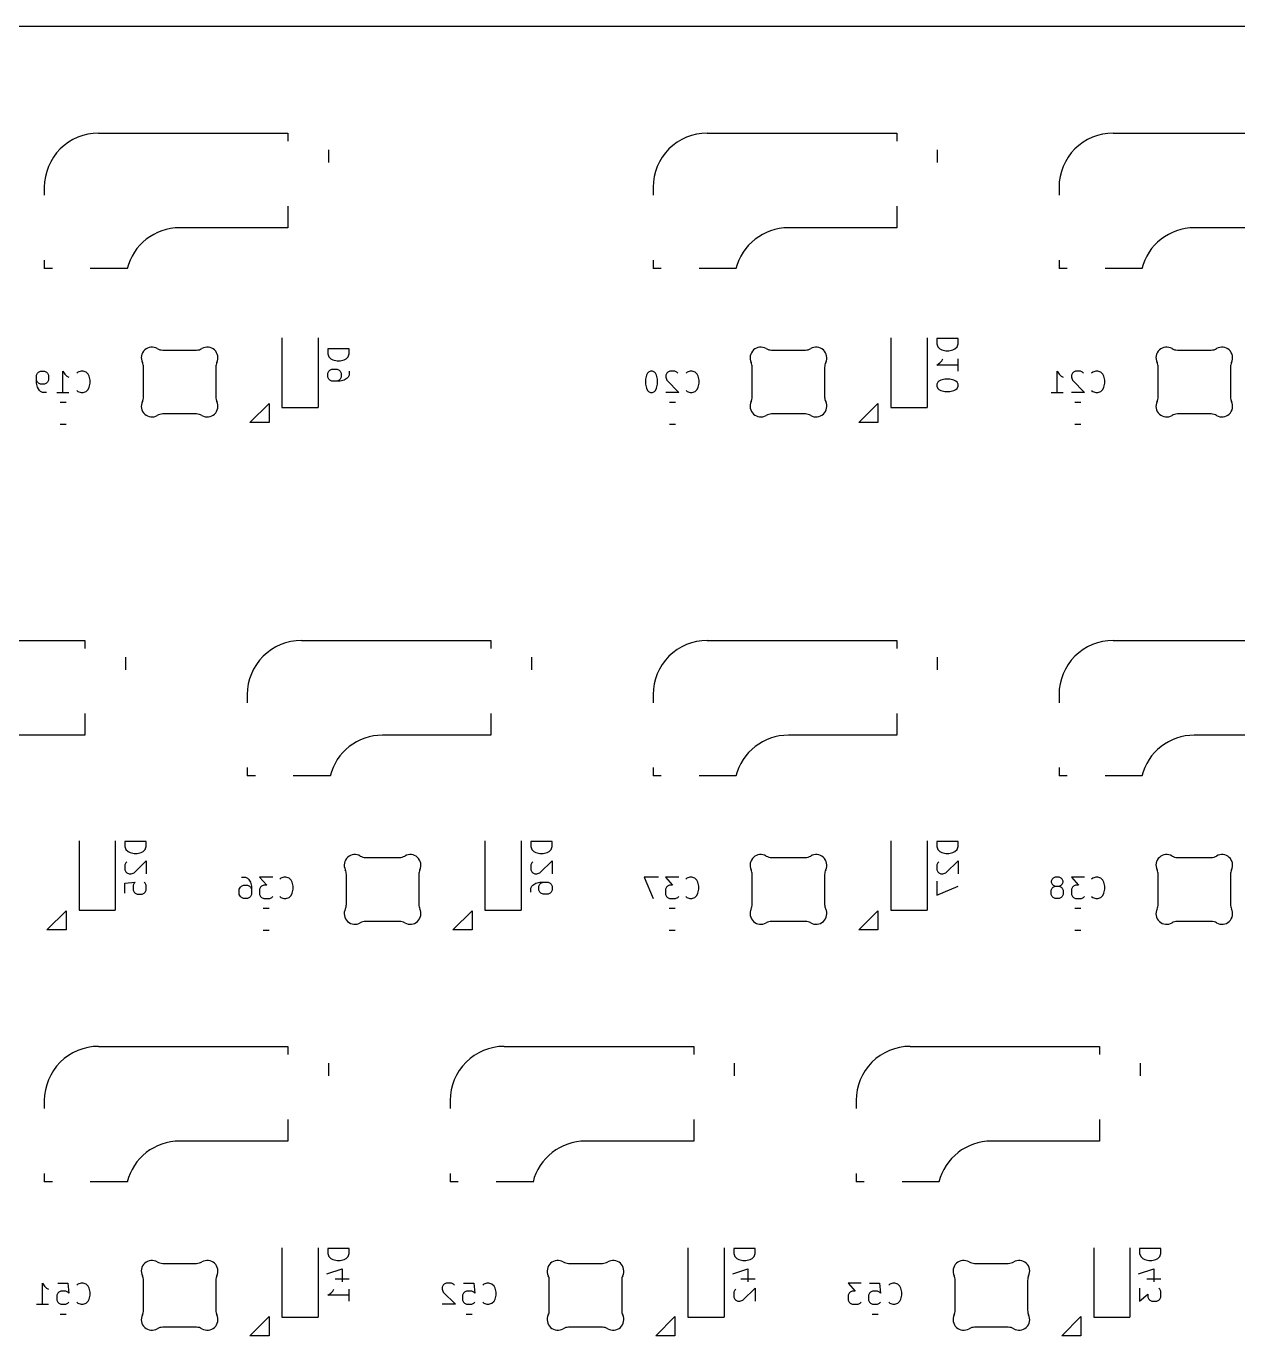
# Model space of a CAD drawing. Extents: x 28 to 361, y 5 to 129.
# Drawn here: x 213.4 to 270.3, y 67.9 to 129.4 of the extents above; entities that cross this region are included whole.
import ezdxf

# ---------------------------------------------------------------- set-up
doc = ezdxf.new("R2010")
doc.units = 0
doc.layers.get('0').update_dxf_attribs({"linetype": 'CONTINUOUS'})

msp = doc.modelspace()

# ---------------------------------------------------------------- linework, layer by layer
at = {"color": 7}
for points in [[(155.3166, 129.3586), (361.1821, 129.3571)], [(216.7846, 124.3421), (225.6746, 124.3421)], [(225.6746, 124.3421), (225.6746, 123.9611)], [(245.3596, 124.3421), (254.2496, 124.3421)], [(254.2496, 124.3421), (254.2496, 123.9611)], [(264.4096, 124.3421), (273.2996, 124.3421)], [(227.5946, 122.9571), (227.5946, 123.5571)], [(256.1696, 122.9571), (256.1696, 123.5571)], [(214.2446, 121.8021), (214.2446, 121.4211)], [(242.8196, 121.8021), (242.8196, 121.4211)], [(261.8696, 121.8021), (261.8696, 121.4211)], [(225.6746, 120.9131), (225.6746, 119.8971), (220.5946, 119.8971)], [(254.2496, 120.9131), (254.2496, 119.8971), (249.1696, 119.8971)], [(273.2996, 120.9131), (273.2996, 119.8971), (268.2196, 119.8971)], [(214.2446, 118.3731), (214.2446, 117.9921)], [(242.8196, 118.3731), (242.8196, 117.9921)], [(261.8696, 118.3731), (261.8696, 117.9921)], [(214.6256, 117.9921), (214.2446, 117.9921)], [(218.1304, 117.9921), (216.4036, 117.9921)], [(243.2006, 117.9921), (242.8196, 117.9921)], [(246.7054, 117.9921), (244.9786, 117.9921)], [(262.2506, 117.9921), (261.8696, 117.9921)], [(265.7554, 117.9921), (264.0286, 117.9921)], [(225.3991, 114.7306), (225.3991, 111.4706), (227.0991, 111.4706)], [(227.0991, 114.7306), (227.0991, 111.4706)], [(253.9741, 114.7306), (253.9741, 111.4706), (255.6741, 111.4706)], [(255.6741, 114.7306), (255.6741, 111.4706)], [(219.8001, 114.1581), (221.389, 114.1581)], [(248.3751, 114.1581), (249.964, 114.1581)], [(257.1289, 113.4568), (256.1289, 113.4568), (256.2717, 113.552), (256.367, 113.6473), (256.4146, 113.7425)], [(257.1289, 113.1711), (257.1289, 113.7425)], [(267.4251, 114.1581), (269.014, 114.1581)], [(214.3479, 112.1728), (214.1574, 112.1728), (214.0621, 112.2204), (214.0145, 112.268), (213.9193, 112.4109), (213.8717, 112.6014), (213.8717, 112.9823), (213.9193, 113.0775), (213.9669, 113.1252), (214.0621, 113.1728), (214.2526, 113.1728), (214.3479, 113.1252), (214.3955, 113.0775), (214.4431, 112.9823), (214.4431, 112.7442), (214.3955, 112.649), (214.3479, 112.6014), (214.2526, 112.5537), (214.0621, 112.5537), (213.9669, 112.6014), (213.9193, 112.649), (213.8717, 112.7442)], [(215.1098, 112.1728), (215.1098, 113.1728), (215.205, 113.0299), (215.3002, 112.9347), (215.3955, 112.8871)], [(215.7764, 112.268), (215.824, 112.2204), (215.9669, 112.1728), (216.0621, 112.1728), (216.205, 112.2204), (216.3002, 112.3156), (216.3479, 112.4109), (216.3955, 112.6014), (216.3955, 112.7442), (216.3479, 112.9347), (216.3002, 113.0299), (216.205, 113.1252), (216.0621, 113.1728), (215.9669, 113.1728), (215.824, 113.1252), (215.7764, 113.0775)], [(218.8946, 111.9553), (218.8946, 113.3609)], [(222.2946, 113.3609), (222.2946, 111.9553)], [(228.5539, 113.1711), (228.5539, 112.9806), (228.5063, 112.8854), (228.4586, 112.8377), (228.3158, 112.7425), (228.1253, 112.6949), (227.7444, 112.6949), (227.6491, 112.7425), (227.6015, 112.7901), (227.5539, 112.8854), (227.5539, 113.0758), (227.6015, 113.1711), (227.6491, 113.2187), (227.7444, 113.2663), (227.9825, 113.2663), (228.0777, 113.2187), (228.1253, 113.1711), (228.1729, 113.0758), (228.1729, 112.8854), (228.1253, 112.7901), (228.0777, 112.7425), (227.9825, 112.6949)], [(243.9835, 113.0775), (243.9359, 113.1252), (243.8406, 113.1728), (243.6025, 113.1728), (243.5073, 113.1252), (243.4597, 113.0775), (243.412, 112.9823), (243.412, 112.8871), (243.4597, 112.7442), (244.0311, 112.1728), (243.412, 112.1728)], [(244.3644, 112.268), (244.412, 112.2204), (244.5549, 112.1728), (244.6501, 112.1728), (244.793, 112.2204), (244.8882, 112.3156), (244.9359, 112.4109), (244.9835, 112.6014), (244.9835, 112.7442), (244.9359, 112.9347), (244.8882, 113.0299), (244.793, 113.1252), (244.6501, 113.1728), (244.5549, 113.1728), (244.412, 113.1252), (244.3644, 113.0775)], [(247.4696, 111.9553), (247.4696, 113.3609)], [(250.8696, 113.3609), (250.8696, 111.9553)], [(261.7824, 112.1728), (261.7824, 113.1728), (261.8776, 113.0299), (261.9729, 112.9347), (262.0681, 112.8871)], [(263.0205, 113.0775), (262.9729, 113.1252), (262.8776, 113.1728), (262.6395, 113.1728), (262.5443, 113.1252), (262.4967, 113.0775), (262.449, 112.9823), (262.449, 112.8871), (262.4967, 112.7442), (263.0681, 112.1728), (262.449, 112.1728)], [(263.4014, 112.268), (263.449, 112.2204), (263.5919, 112.1728), (263.6871, 112.1728), (263.83, 112.2204), (263.9252, 112.3156), (263.9729, 112.4109), (264.0205, 112.6014), (264.0205, 112.7442), (263.9729, 112.9347), (263.9252, 113.0299), (263.83, 113.1252), (263.6871, 113.1728), (263.5919, 113.1728), (263.449, 113.1252), (263.4014, 113.0775)], [(266.5196, 111.9553), (266.5196, 113.3609)], [(269.9196, 113.3609), (269.9196, 111.9553)], [(214.824, 112.1728), (215.3955, 112.1728)], [(261.4967, 112.1728), (262.0681, 112.1728)], [(214.993, 111.7076), (215.2741, 111.7076)], [(243.581, 111.7076), (243.8621, 111.7076)], [(262.618, 111.7076), (262.8991, 111.7076)], [(214.993, 110.6876), (215.2741, 110.6876)], [(221.389, 111.1581), (219.8001, 111.1581)], [(243.581, 110.6876), (243.8621, 110.6876)], [(249.964, 111.1581), (248.3751, 111.1581)], [(262.618, 110.6876), (262.8991, 110.6876)], [(269.014, 111.1581), (267.4251, 111.1581)], [(207.2596, 100.5296), (216.1496, 100.5296)], [(216.1496, 100.5296), (216.1496, 100.1486)], [(226.3096, 100.5296), (235.1996, 100.5296)], [(235.1996, 100.5296), (235.1996, 100.1486)], [(245.3596, 100.5296), (254.2496, 100.5296)], [(254.2496, 100.5296), (254.2496, 100.1486)], [(264.4096, 100.5296), (273.2996, 100.5296)], [(218.0696, 99.1446), (218.0696, 99.7446)], [(237.1196, 99.1446), (237.1196, 99.7446)], [(256.1696, 99.1446), (256.1696, 99.7446)], [(223.7696, 97.9896), (223.7696, 97.6086)], [(242.8196, 97.9896), (242.8196, 97.6086)], [(261.8696, 97.9896), (261.8696, 97.6086)], [(216.1496, 97.1006), (216.1496, 96.0846), (211.0696, 96.0846)], [(235.1996, 97.1006), (235.1996, 96.0846), (230.1196, 96.0846)], [(254.2496, 97.1006), (254.2496, 96.0846), (249.1696, 96.0846)], [(273.2996, 97.1006), (273.2996, 96.0846), (268.2196, 96.0846)], [(223.7696, 94.5606), (223.7696, 94.1796)], [(224.1506, 94.1796), (223.7696, 94.1796)], [(227.6554, 94.1796), (225.9286, 94.1796)], [(242.8196, 94.5606), (242.8196, 94.1796)], [(243.2006, 94.1796), (242.8196, 94.1796)], [(246.7054, 94.1796), (244.9786, 94.1796)], [(261.8696, 94.5606), (261.8696, 94.1796)], [(262.2506, 94.1796), (261.8696, 94.1796)], [(265.7554, 94.1796), (264.0286, 94.1796)], [(215.8741, 91.1306), (215.8741, 87.8706), (217.5741, 87.8706)], [(217.5741, 91.1306), (217.5741, 87.8706)], [(234.9241, 91.1306), (234.9241, 87.8706), (236.6241, 87.8706)], [(236.6241, 91.1306), (236.6241, 87.8706)], [(253.9741, 91.1306), (253.9741, 87.8706), (255.6741, 87.8706)], [(255.6741, 91.1306), (255.6741, 87.8706)], [(218.1241, 90.1425), (218.0765, 90.0949), (218.0289, 89.9996), (218.0289, 89.7616), (218.0765, 89.6663), (218.1241, 89.6187), (218.2194, 89.5711), (218.3146, 89.5711), (218.4575, 89.6187), (219.0289, 90.1901), (219.0289, 89.5711)], [(229.3251, 90.3456), (230.914, 90.3456)], [(237.1741, 90.1425), (237.1265, 90.0949), (237.0789, 89.9996), (237.0789, 89.7616), (237.1265, 89.6663), (237.1741, 89.6187), (237.2694, 89.5711), (237.3646, 89.5711), (237.5075, 89.6187), (238.0789, 90.1901), (238.0789, 89.5711)], [(248.3751, 90.3456), (249.964, 90.3456)], [(256.2241, 90.1425), (256.1765, 90.0949), (256.1289, 89.9996), (256.1289, 89.7616), (256.1765, 89.6663), (256.2241, 89.6187), (256.3194, 89.5711), (256.4146, 89.5711), (256.5575, 89.6187), (257.1289, 90.1901), (257.1289, 89.5711)], [(267.4251, 90.3456), (269.014, 90.3456)], [(218.0289, 88.6663), (218.0289, 89.1425), (218.5051, 89.1901), (218.4575, 89.1425), (218.4098, 89.0473), (218.4098, 88.8092), (218.4575, 88.7139), (218.5051, 88.6663), (218.6003, 88.6187), (218.8384, 88.6187), (218.9336, 88.6663), (218.9813, 88.7139), (219.0289, 88.8092), (219.0289, 89.0473), (218.9813, 89.1425), (218.9336, 89.1901)], [(223.4919, 89.4238), (223.6824, 89.4238), (223.7776, 89.3762), (223.8252, 89.3285), (223.9205, 89.1857), (223.9681, 88.9952), (223.9681, 88.6143), (223.9205, 88.519), (223.8729, 88.4714), (223.7776, 88.4238), (223.5871, 88.4238), (223.4919, 88.4714), (223.4443, 88.519), (223.3967, 88.6143), (223.3967, 88.8524), (223.4443, 88.9476), (223.4919, 88.9952), (223.5871, 89.0428), (223.7776, 89.0428), (223.8729, 88.9952), (223.9205, 88.9476), (223.9681, 88.8524)], [(224.9681, 89.4238), (224.349, 89.4238), (224.6824, 89.0428), (224.5395, 89.0428), (224.4443, 88.9952), (224.3967, 88.9476), (224.349, 88.8524), (224.349, 88.6143), (224.3967, 88.519), (224.4443, 88.4714), (224.5395, 88.4238), (224.8252, 88.4238), (224.9205, 88.4714), (224.9681, 88.519)], [(225.3014, 88.519), (225.349, 88.4714), (225.4919, 88.4238), (225.5871, 88.4238), (225.73, 88.4714), (225.8252, 88.5666), (225.8729, 88.6619), (225.9205, 88.8524), (225.9205, 88.9952), (225.8729, 89.1857), (225.8252, 89.2809), (225.73, 89.3762), (225.5871, 89.4238), (225.4919, 89.4238), (225.349, 89.3762), (225.3014, 89.3285)], [(228.4196, 88.1428), (228.4196, 89.5484)], [(231.8196, 89.5484), (231.8196, 88.1428)], [(237.0789, 88.7139), (237.0789, 88.9044), (237.1265, 88.9996), (237.1741, 89.0473), (237.317, 89.1425), (237.5075, 89.1901), (237.8884, 89.1901), (237.9836, 89.1425), (238.0313, 89.0949), (238.0789, 88.9996), (238.0789, 88.8092), (238.0313, 88.7139), (237.9836, 88.6663), (237.8884, 88.6187), (237.6503, 88.6187), (237.5551, 88.6663), (237.5075, 88.7139), (237.4598, 88.8092), (237.4598, 88.9996), (237.5075, 89.0949), (237.5551, 89.1425), (237.6503, 89.1901)], [(243.0657, 89.4238), (242.399, 89.4238), (242.8276, 88.4238)], [(244.0181, 89.4238), (243.399, 89.4238), (243.7324, 89.0428), (243.5895, 89.0428), (243.4943, 88.9952), (243.4467, 88.9476), (243.399, 88.8524), (243.399, 88.6143), (243.4467, 88.519), (243.4943, 88.4714), (243.5895, 88.4238), (243.8752, 88.4238), (243.9705, 88.4714), (244.0181, 88.519)], [(244.3514, 88.519), (244.399, 88.4714), (244.5419, 88.4238), (244.6371, 88.4238), (244.78, 88.4714), (244.8752, 88.5666), (244.9229, 88.6619), (244.9705, 88.8524), (244.9705, 88.9952), (244.9229, 89.1857), (244.8752, 89.2809), (244.78, 89.3762), (244.6371, 89.4238), (244.5419, 89.4238), (244.399, 89.3762), (244.3514, 89.3285)], [(247.4696, 88.1428), (247.4696, 89.5484)], [(250.8696, 89.5484), (250.8696, 88.1428)], [(256.1289, 89.2377), (256.1289, 88.5711), (257.1289, 88.9996)], [(261.8776, 88.9952), (261.9729, 89.0428), (262.0205, 89.0904), (262.0681, 89.1857), (262.0681, 89.2333), (262.0205, 89.3285), (261.9729, 89.3762), (261.8776, 89.4238), (261.6871, 89.4238), (261.5919, 89.3762), (261.5443, 89.3285), (261.4967, 89.2333), (261.4967, 89.1857), (261.5443, 89.0904), (261.5919, 89.0428), (261.6871, 88.9952), (261.8776, 88.9952), (261.9729, 88.9476), (262.0205, 88.9), (262.0681, 88.8047), (262.0681, 88.6143), (262.0205, 88.519), (261.9729, 88.4714), (261.8776, 88.4238), (261.6871, 88.4238), (261.5919, 88.4714), (261.5443, 88.519), (261.4967, 88.6143), (261.4967, 88.8047), (261.5443, 88.9), (261.5919, 88.9476), (261.6871, 88.9952)], [(263.0681, 89.4238), (262.449, 89.4238), (262.7824, 89.0428), (262.6395, 89.0428), (262.5443, 88.9952), (262.4967, 88.9476), (262.449, 88.8524), (262.449, 88.6143), (262.4967, 88.519), (262.5443, 88.4714), (262.6395, 88.4238), (262.9252, 88.4238), (263.0205, 88.4714), (263.0681, 88.519)], [(263.4014, 88.519), (263.449, 88.4714), (263.5919, 88.4238), (263.6871, 88.4238), (263.83, 88.4714), (263.9252, 88.5666), (263.9729, 88.6619), (264.0205, 88.8524), (264.0205, 88.9952), (263.9729, 89.1857), (263.9252, 89.2809), (263.83, 89.3762), (263.6871, 89.4238), (263.5919, 89.4238), (263.449, 89.3762), (263.4014, 89.3285)], [(266.5196, 88.1428), (266.5196, 89.5484)], [(269.9196, 89.5484), (269.9196, 88.1428)], [(224.518, 87.9586), (224.7991, 87.9586)], [(243.568, 87.9586), (243.8491, 87.9586)], [(262.618, 87.9586), (262.8991, 87.9586)], [(230.914, 87.3456), (229.3251, 87.3456)], [(249.964, 87.3456), (248.3751, 87.3456)], [(269.014, 87.3456), (267.4251, 87.3456)], [(224.518, 86.9386), (224.7991, 86.9386)], [(243.568, 86.9386), (243.8491, 86.9386)], [(262.618, 86.9386), (262.8991, 86.9386)], [(216.7846, 81.4796), (225.6746, 81.4796)], [(225.6746, 81.4796), (225.6746, 81.0986)], [(235.8346, 81.4796), (244.7246, 81.4796)], [(244.7246, 81.4796), (244.7246, 81.0986)], [(254.8846, 81.4796), (263.7746, 81.4796)], [(263.7746, 81.4796), (263.7746, 81.0986)], [(227.5946, 80.0946), (227.5946, 80.6946)], [(246.6446, 80.0946), (246.6446, 80.6946)], [(265.6946, 80.0946), (265.6946, 80.6946)], [(214.2446, 78.9396), (214.2446, 78.5586)], [(233.2946, 78.9396), (233.2946, 78.5586)], [(252.3446, 78.9396), (252.3446, 78.5586)], [(225.6746, 78.0506), (225.6746, 77.0346), (220.5946, 77.0346)], [(244.7246, 78.0506), (244.7246, 77.0346), (239.6446, 77.0346)], [(263.7746, 78.0506), (263.7746, 77.0346), (258.6946, 77.0346)], [(214.2446, 75.5106), (214.2446, 75.1296)], [(214.6256, 75.1296), (214.2446, 75.1296)], [(218.1304, 75.1296), (216.4036, 75.1296)], [(233.2946, 75.5106), (233.2946, 75.1296)], [(233.6756, 75.1296), (233.2946, 75.1296)], [(237.1804, 75.1296), (235.4536, 75.1296)], [(252.3446, 75.5106), (252.3446, 75.1296)], [(252.7256, 75.1296), (252.3446, 75.1296)], [(256.2304, 75.1296), (254.5036, 75.1296)], [(225.3991, 72.0306), (225.3991, 68.7706), (227.0991, 68.7706)], [(227.0991, 72.0306), (227.0991, 68.7706)], [(244.4491, 72.0306), (244.4491, 68.7706), (246.1491, 68.7706)], [(246.1491, 72.0306), (246.1491, 68.7706)], [(263.4991, 72.0306), (263.4991, 68.7706), (265.1991, 68.7706)], [(265.1991, 72.0306), (265.1991, 68.7706)], [(219.8001, 71.2956), (221.389, 71.2956)], [(227.5063, 70.8044), (228.2206, 71.0425), (228.2206, 70.4235)], [(238.8501, 71.2956), (240.439, 71.2956)], [(246.5563, 70.8044), (247.2706, 71.0425), (247.2706, 70.4235)], [(257.9001, 71.2956), (259.489, 71.2956)], [(265.6063, 70.8044), (266.3206, 71.0425), (266.3206, 70.4235)], [(214.1574, 69.3738), (214.1574, 70.3738), (214.2526, 70.2309), (214.3479, 70.1357), (214.4431, 70.0881)], [(214.8717, 70.3738), (215.3479, 70.3738), (215.3955, 69.8976), (215.3479, 69.9452), (215.2526, 69.9928), (215.0145, 69.9928), (214.9193, 69.9452), (214.8717, 69.8976), (214.824, 69.8024), (214.824, 69.5643), (214.8717, 69.469), (214.9193, 69.4214), (215.0145, 69.3738), (215.2526, 69.3738), (215.3479, 69.4214), (215.3955, 69.469)], [(215.7764, 69.469), (215.824, 69.4214), (215.9669, 69.3738), (216.0621, 69.3738), (216.205, 69.4214), (216.3002, 69.5166), (216.3479, 69.6119), (216.3955, 69.8024), (216.3955, 69.9452), (216.3479, 70.1357), (216.3002, 70.2309), (216.205, 70.3262), (216.0621, 70.3738), (215.9669, 70.3738), (215.824, 70.3262), (215.7764, 70.2785)], [(218.8946, 69.0928), (218.8946, 70.4984)], [(222.2946, 70.4984), (222.2946, 69.0928)], [(228.5539, 69.8044), (227.5539, 69.8044), (227.6967, 69.8996), (227.792, 69.9949), (227.8396, 70.0901)], [(227.8872, 70.5663), (228.5539, 70.5663)], [(228.5539, 69.5187), (228.5539, 70.0901)], [(233.4931, 70.2785), (233.4455, 70.3262), (233.3502, 70.3738), (233.1121, 70.3738), (233.0169, 70.3262), (232.9693, 70.2785), (232.9217, 70.1833), (232.9217, 70.0881), (232.9693, 69.9452), (233.5407, 69.3738), (232.9217, 69.3738)], [(233.9217, 70.3738), (234.3979, 70.3738), (234.4455, 69.8976), (234.3979, 69.9452), (234.3026, 69.9928), (234.0645, 69.9928), (233.9693, 69.9452), (233.9217, 69.8976), (233.874, 69.8024), (233.874, 69.5643), (233.9217, 69.469), (233.9693, 69.4214), (234.0645, 69.3738), (234.3026, 69.3738), (234.3979, 69.4214), (234.4455, 69.469)], [(234.8264, 69.469), (234.874, 69.4214), (235.0169, 69.3738), (235.1121, 69.3738), (235.255, 69.4214), (235.3502, 69.5166), (235.3979, 69.6119), (235.4455, 69.8024), (235.4455, 69.9452), (235.3979, 70.1357), (235.3502, 70.2309), (235.255, 70.3262), (235.1121, 70.3738), (235.0169, 70.3738), (234.874, 70.3262), (234.8264, 70.2785)], [(237.9446, 69.0928), (237.9446, 70.4984)], [(241.3446, 70.4984), (241.3446, 69.0928)], [(246.6991, 70.0901), (246.6515, 70.0425), (246.6039, 69.9473), (246.6039, 69.7092), (246.6515, 69.6139), (246.6991, 69.5663), (246.7944, 69.5187), (246.8896, 69.5187), (247.0325, 69.5663), (247.6039, 70.1377), (247.6039, 69.5187)], [(246.9372, 70.5663), (247.6039, 70.5663)], [(252.5907, 70.3738), (251.9717, 70.3738), (252.305, 69.9928), (252.1621, 69.9928), (252.0669, 69.9452), (252.0193, 69.8976), (251.9717, 69.8024), (251.9717, 69.5643), (252.0193, 69.469), (252.0669, 69.4214), (252.1621, 69.3738), (252.4479, 69.3738), (252.5431, 69.4214), (252.5907, 69.469)], [(252.9717, 70.3738), (253.4479, 70.3738), (253.4955, 69.8976), (253.4479, 69.9452), (253.3526, 69.9928), (253.1145, 69.9928), (253.0193, 69.9452), (252.9717, 69.8976), (252.924, 69.8024), (252.924, 69.5643), (252.9717, 69.469), (253.0193, 69.4214), (253.1145, 69.3738), (253.3526, 69.3738), (253.4479, 69.4214), (253.4955, 69.469)], [(253.8764, 69.469), (253.924, 69.4214), (254.0669, 69.3738), (254.1621, 69.3738), (254.305, 69.4214), (254.4002, 69.5166), (254.4479, 69.6119), (254.4955, 69.8024), (254.4955, 69.9452), (254.4479, 70.1357), (254.4002, 70.2309), (254.305, 70.3262), (254.1621, 70.3738), (254.0669, 70.3738), (253.924, 70.3262), (253.8764, 70.2785)], [(256.9946, 69.0928), (256.9946, 70.4984)], [(260.3946, 70.4984), (260.3946, 69.0928)], [(265.6539, 70.1377), (265.6539, 69.5187), (266.0348, 69.852), (266.0348, 69.7092), (266.0825, 69.6139), (266.1301, 69.5663), (266.2253, 69.5187), (266.4634, 69.5187), (266.5586, 69.5663), (266.6063, 69.6139), (266.6539, 69.7092), (266.6539, 69.9949), (266.6063, 70.0901), (266.5586, 70.1377)], [(265.9872, 70.5663), (266.6539, 70.5663)], [(213.8717, 69.3738), (214.4431, 69.3738)], [(214.993, 68.9086), (215.2741, 68.9086)], [(234.043, 68.9086), (234.3241, 68.9086)], [(253.093, 68.9086), (253.3741, 68.9086)], [(221.389, 68.2956), (219.8001, 68.2956)], [(240.439, 68.2956), (238.8501, 68.2956)], [(259.489, 68.2956), (257.9001, 68.2956)]]:
    msp.add_lwpolyline(points, dxfattribs=at)
for points in [[(257.1289, 114.6949), (256.1289, 114.6949), (256.1289, 114.4568), (256.1765, 114.3139), (256.2717, 114.2187), (256.367, 114.1711), (256.5575, 114.1235), (256.7003, 114.1235), (256.8908, 114.1711), (256.986, 114.2187), (257.0813, 114.3139), (257.1289, 114.4568)], [(228.5539, 114.2187), (227.5539, 114.2187), (227.5539, 113.9806), (227.6015, 113.8377), (227.6967, 113.7425), (227.792, 113.6949), (227.9825, 113.6473), (228.1253, 113.6473), (228.3158, 113.6949), (228.411, 113.7425), (228.5063, 113.8377), (228.5539, 113.9806)], [(242.793, 113.1728), (242.6978, 113.1728), (242.6025, 113.1252), (242.5549, 113.0775), (242.5073, 112.9823), (242.4597, 112.7918), (242.4597, 112.5537), (242.5073, 112.3633), (242.5549, 112.268), (242.6025, 112.2204), (242.6978, 112.1728), (242.793, 112.1728), (242.8882, 112.2204), (242.9359, 112.268), (242.9835, 112.3633), (243.0311, 112.5537), (243.0311, 112.7918), (242.9835, 112.9823), (242.9359, 113.0775), (242.8882, 113.1252)], [(256.1289, 112.552), (256.1289, 112.4568), (256.1765, 112.3616), (256.2241, 112.3139), (256.3194, 112.2663), (256.5098, 112.2187), (256.7479, 112.2187), (256.9384, 112.2663), (257.0336, 112.3139), (257.0813, 112.3616), (257.1289, 112.4568), (257.1289, 112.552), (257.0813, 112.6473), (257.0336, 112.6949), (256.9384, 112.7425), (256.7479, 112.7901), (256.5098, 112.7901), (256.3194, 112.7425), (256.2241, 112.6949), (256.1765, 112.6473)], [(224.7946, 110.7581), (223.8946, 110.7581), (224.7946, 111.6581)], [(253.3696, 110.7581), (252.4696, 110.7581), (253.3696, 111.6581)], [(219.0289, 91.0949), (218.0289, 91.0949), (218.0289, 90.8568), (218.0765, 90.7139), (218.1717, 90.6187), (218.267, 90.5711), (218.4575, 90.5235), (218.6003, 90.5235), (218.7908, 90.5711), (218.886, 90.6187), (218.9813, 90.7139), (219.0289, 90.8568)], [(238.0789, 91.0949), (237.0789, 91.0949), (237.0789, 90.8568), (237.1265, 90.7139), (237.2217, 90.6187), (237.317, 90.5711), (237.5075, 90.5235), (237.6503, 90.5235), (237.8408, 90.5711), (237.936, 90.6187), (238.0313, 90.7139), (238.0789, 90.8568)], [(257.1289, 91.0949), (256.1289, 91.0949), (256.1289, 90.8568), (256.1765, 90.7139), (256.2717, 90.6187), (256.367, 90.5711), (256.5575, 90.5235), (256.7003, 90.5235), (256.8908, 90.5711), (256.986, 90.6187), (257.0813, 90.7139), (257.1289, 90.8568)], [(215.2696, 86.9456), (214.3696, 86.9456), (215.2696, 87.8456)], [(234.3196, 86.9456), (233.4196, 86.9456), (234.3196, 87.8456)], [(253.3696, 86.9456), (252.4696, 86.9456), (253.3696, 87.8456)], [(228.5539, 71.9949), (227.5539, 71.9949), (227.5539, 71.7568), (227.6015, 71.6139), (227.6967, 71.5187), (227.792, 71.4711), (227.9825, 71.4235), (228.1253, 71.4235), (228.3158, 71.4711), (228.411, 71.5187), (228.5063, 71.6139), (228.5539, 71.7568)], [(247.6039, 71.9949), (246.6039, 71.9949), (246.6039, 71.7568), (246.6515, 71.6139), (246.7467, 71.5187), (246.842, 71.4711), (247.0325, 71.4235), (247.1753, 71.4235), (247.3658, 71.4711), (247.461, 71.5187), (247.5563, 71.6139), (247.6039, 71.7568)], [(266.6539, 71.9949), (265.6539, 71.9949), (265.6539, 71.7568), (265.7015, 71.6139), (265.7967, 71.5187), (265.892, 71.4711), (266.0825, 71.4235), (266.2253, 71.4235), (266.4158, 71.4711), (266.511, 71.5187), (266.6063, 71.6139), (266.6539, 71.7568)], [(224.7946, 67.8956), (223.8946, 67.8956), (224.7946, 68.7956)], [(243.8446, 67.8956), (242.9446, 67.8956), (243.8446, 68.7956)], [(262.8946, 67.8956), (261.9946, 67.8956), (262.8946, 68.7956)]]:
    msp.add_lwpolyline(points, close=True, dxfattribs=at)
for points in [[(216.7846, 124.3421), (216.11095, 124.3421), (215.464891, 124.074494), (214.988549, 123.598151)], [(245.3596, 124.3421), (244.68595, 124.3421), (244.039891, 124.074494), (243.563549, 123.598151)], [(264.4096, 124.3421), (263.73595, 124.3421), (263.089891, 124.074494), (262.613549, 123.598151)], [(214.988549, 123.598151), (214.512206, 123.121809), (214.2446, 122.47575), (214.2446, 121.8021)], [(243.563549, 123.598151), (243.087206, 123.121809), (242.8196, 122.47575), (242.8196, 121.8021)], [(262.613549, 123.598151), (262.137206, 123.121809), (261.8696, 122.47575), (261.8696, 121.8021)], [(220.5946, 119.8971), (219.42905, 119.897113), (218.413069, 119.103854), (218.1304, 117.9731)], [(249.1696, 119.8971), (248.00405, 119.897113), (246.988069, 119.103854), (246.7054, 117.9731)], [(268.2196, 119.8971), (267.05405, 119.897113), (266.038069, 119.103854), (265.7554, 117.9731)], [(219.5479, 114.2264), (219.358082, 114.337347), (219.118062, 114.311279), (218.95649, 114.162167)], [(222.23271, 114.162167), (222.071138, 114.311279), (221.831118, 114.337347), (221.6413, 114.2264)], [(248.1229, 114.2264), (247.933082, 114.337347), (247.693062, 114.311279), (247.53149, 114.162167)], [(250.80771, 114.162167), (250.646138, 114.311279), (250.406118, 114.337347), (250.2163, 114.2264)], [(267.1729, 114.2264), (266.983082, 114.337347), (266.743062, 114.311279), (266.58149, 114.162167)], [(269.85771, 114.162167), (269.696138, 114.311279), (269.456118, 114.337347), (269.2663, 114.2264)], [(218.95649, 114.162167), (218.794917, 114.013055), (218.74971, 113.775893), (218.8451, 113.5778)], [(219.5479, 114.2264), (219.624421, 114.181669), (219.711464, 114.158096), (219.8001, 114.1581)], [(221.389, 114.1581), (221.477666, 114.158107), (221.564738, 114.181678), (221.6413, 114.2264)], [(222.3441, 113.5778), (222.43949, 113.775893), (222.394283, 114.013055), (222.23271, 114.162167)], [(247.53149, 114.162167), (247.369917, 114.013055), (247.32471, 113.775893), (247.4201, 113.5778)], [(248.1229, 114.2264), (248.199421, 114.181669), (248.286464, 114.158096), (248.3751, 114.1581)], [(249.964, 114.1581), (250.052666, 114.158107), (250.139738, 114.181678), (250.2163, 114.2264)], [(250.9191, 113.5778), (251.01449, 113.775893), (250.969283, 114.013055), (250.80771, 114.162167)], [(266.58149, 114.162167), (266.419917, 114.013055), (266.37471, 113.775893), (266.4701, 113.5778)], [(267.1729, 114.2264), (267.249421, 114.181669), (267.336464, 114.158096), (267.4251, 114.1581)], [(269.014, 114.1581), (269.102666, 114.158107), (269.189738, 114.181678), (269.2663, 114.2264)], [(269.9691, 113.5778), (270.06449, 113.775893), (270.019283, 114.013055), (269.85771, 114.162167)], [(218.8946, 113.3609), (218.894623, 113.436003), (218.877703, 113.510143), (218.8451, 113.5778)], [(222.3441, 113.5778), (222.31153, 113.510132), (222.294612, 113.435999), (222.2946, 113.3609)], [(247.4696, 113.3609), (247.469623, 113.436003), (247.452703, 113.510143), (247.4201, 113.5778)], [(250.9191, 113.5778), (250.88653, 113.510132), (250.869612, 113.435999), (250.8696, 113.3609)], [(266.5196, 113.3609), (266.519623, 113.436003), (266.502703, 113.510143), (266.4701, 113.5778)], [(269.9691, 113.5778), (269.93653, 113.510132), (269.919612, 113.435999), (269.9196, 113.3609)], [(218.8451, 111.7384), (218.877667, 111.80607), (218.894585, 111.880202), (218.8946, 111.9553)], [(222.2946, 111.9553), (222.294588, 111.880198), (222.311507, 111.806061), (222.3441, 111.7384)], [(247.4201, 111.7384), (247.452667, 111.80607), (247.469585, 111.880202), (247.4696, 111.9553)], [(250.8696, 111.9553), (250.869588, 111.880198), (250.886507, 111.806061), (250.9191, 111.7384)], [(266.4701, 111.7384), (266.502667, 111.80607), (266.519585, 111.880202), (266.5196, 111.9553)], [(269.9196, 111.9553), (269.919588, 111.880198), (269.936507, 111.806061), (269.9691, 111.7384)], [(218.8451, 111.7384), (218.74971, 111.540307), (218.794917, 111.303145), (218.95649, 111.154033)], [(222.23271, 111.154033), (222.394283, 111.303145), (222.43949, 111.540307), (222.3441, 111.7384)], [(247.4201, 111.7384), (247.32471, 111.540307), (247.369917, 111.303145), (247.53149, 111.154033)], [(250.80771, 111.154033), (250.969283, 111.303145), (251.01449, 111.540307), (250.9191, 111.7384)], [(266.4701, 111.7384), (266.37471, 111.540307), (266.419917, 111.303145), (266.58149, 111.154033)], [(269.85771, 111.154033), (270.019283, 111.303145), (270.06449, 111.540307), (269.9691, 111.7384)], [(218.95649, 111.154033), (219.118062, 111.004921), (219.358082, 110.978853), (219.5479, 111.0898)], [(219.8001, 111.1581), (219.711463, 111.158109), (219.624419, 111.134536), (219.5479, 111.0898)], [(221.6413, 111.0898), (221.564749, 111.134548), (221.47767, 111.158122), (221.389, 111.1581)], [(221.6413, 111.0898), (221.831118, 110.978853), (222.071138, 111.004921), (222.23271, 111.154033)], [(247.53149, 111.154033), (247.693062, 111.004921), (247.933082, 110.978853), (248.1229, 111.0898)], [(248.3751, 111.1581), (248.286463, 111.158109), (248.199419, 111.134536), (248.1229, 111.0898)], [(250.2163, 111.0898), (250.139749, 111.134548), (250.05267, 111.158122), (249.964, 111.1581)], [(250.2163, 111.0898), (250.406118, 110.978853), (250.646138, 111.004921), (250.80771, 111.154033)], [(266.58149, 111.154033), (266.743062, 111.004921), (266.983082, 110.978853), (267.1729, 111.0898)], [(267.4251, 111.1581), (267.336463, 111.158109), (267.249419, 111.134536), (267.1729, 111.0898)], [(269.2663, 111.0898), (269.189749, 111.134548), (269.10267, 111.158122), (269.014, 111.1581)], [(269.2663, 111.0898), (269.456118, 110.978853), (269.696138, 111.004921), (269.85771, 111.154033)], [(226.3096, 100.5296), (225.63595, 100.5296), (224.989891, 100.261994), (224.513549, 99.785651)], [(245.3596, 100.5296), (244.68595, 100.5296), (244.039891, 100.261994), (243.563549, 99.785651)], [(264.4096, 100.5296), (263.73595, 100.5296), (263.089891, 100.261994), (262.613549, 99.785651)], [(224.513549, 99.785651), (224.037206, 99.309309), (223.7696, 98.66325), (223.7696, 97.9896)], [(243.563549, 99.785651), (243.087206, 99.309309), (242.8196, 98.66325), (242.8196, 97.9896)], [(262.613549, 99.785651), (262.137206, 99.309309), (261.8696, 98.66325), (261.8696, 97.9896)], [(230.1196, 96.0846), (228.95405, 96.084613), (227.938069, 95.291354), (227.6554, 94.1606)], [(249.1696, 96.0846), (248.00405, 96.084613), (246.988069, 95.291354), (246.7054, 94.1606)], [(268.2196, 96.0846), (267.05405, 96.084613), (266.038069, 95.291354), (265.7554, 94.1606)], [(229.0729, 90.4139), (228.883082, 90.524847), (228.643062, 90.498779), (228.48149, 90.349667)], [(229.0729, 90.4139), (229.149421, 90.369169), (229.236464, 90.345596), (229.3251, 90.3456)], [(230.914, 90.3456), (231.002666, 90.345607), (231.089738, 90.369178), (231.1663, 90.4139)], [(231.75771, 90.349667), (231.596138, 90.498779), (231.356118, 90.524847), (231.1663, 90.4139)], [(248.1229, 90.4139), (247.933082, 90.524847), (247.693062, 90.498779), (247.53149, 90.349667)], [(248.1229, 90.4139), (248.199421, 90.369169), (248.286464, 90.345596), (248.3751, 90.3456)], [(249.964, 90.3456), (250.052666, 90.345607), (250.139738, 90.369178), (250.2163, 90.4139)], [(250.80771, 90.349667), (250.646138, 90.498779), (250.406118, 90.524847), (250.2163, 90.4139)], [(267.1729, 90.4139), (266.983082, 90.524847), (266.743062, 90.498779), (266.58149, 90.349667)], [(267.1729, 90.4139), (267.249421, 90.369169), (267.336464, 90.345596), (267.4251, 90.3456)], [(269.014, 90.3456), (269.102666, 90.345607), (269.189738, 90.369178), (269.2663, 90.4139)], [(269.85771, 90.349667), (269.696138, 90.498779), (269.456118, 90.524847), (269.2663, 90.4139)], [(228.48149, 90.349667), (228.319917, 90.200555), (228.27471, 89.963393), (228.3701, 89.7653)], [(228.4196, 89.5484), (228.419623, 89.623503), (228.402703, 89.697643), (228.3701, 89.7653)], [(231.8691, 89.7653), (231.96449, 89.963393), (231.919283, 90.200555), (231.75771, 90.349667)], [(231.8691, 89.7653), (231.83653, 89.697632), (231.819612, 89.623499), (231.8196, 89.5484)], [(247.53149, 90.349667), (247.369917, 90.200555), (247.32471, 89.963393), (247.4201, 89.7653)], [(247.4696, 89.5484), (247.469623, 89.623503), (247.452703, 89.697643), (247.4201, 89.7653)], [(250.9191, 89.7653), (251.01449, 89.963393), (250.969283, 90.200555), (250.80771, 90.349667)], [(250.9191, 89.7653), (250.88653, 89.697632), (250.869612, 89.623499), (250.8696, 89.5484)], [(266.58149, 90.349667), (266.419917, 90.200555), (266.37471, 89.963393), (266.4701, 89.7653)], [(266.5196, 89.5484), (266.519623, 89.623503), (266.502703, 89.697643), (266.4701, 89.7653)], [(269.9691, 89.7653), (270.06449, 89.963393), (270.019283, 90.200555), (269.85771, 90.349667)], [(269.9691, 89.7653), (269.93653, 89.697632), (269.919612, 89.623499), (269.9196, 89.5484)], [(228.3701, 87.9259), (228.27471, 87.727807), (228.319917, 87.490645), (228.48149, 87.341533)], [(228.3701, 87.9259), (228.402667, 87.99357), (228.419585, 88.067702), (228.4196, 88.1428)], [(231.75771, 87.341533), (231.919283, 87.490645), (231.96449, 87.727807), (231.8691, 87.9259)], [(231.8196, 88.1428), (231.819588, 88.067698), (231.836507, 87.993561), (231.8691, 87.9259)], [(247.4201, 87.9259), (247.32471, 87.727807), (247.369917, 87.490645), (247.53149, 87.341533)], [(247.4201, 87.9259), (247.452667, 87.99357), (247.469585, 88.067702), (247.4696, 88.1428)], [(250.80771, 87.341533), (250.969283, 87.490645), (251.01449, 87.727807), (250.9191, 87.9259)], [(250.8696, 88.1428), (250.869588, 88.067698), (250.886507, 87.993561), (250.9191, 87.9259)], [(266.4701, 87.9259), (266.37471, 87.727807), (266.419917, 87.490645), (266.58149, 87.341533)], [(266.4701, 87.9259), (266.502667, 87.99357), (266.519585, 88.067702), (266.5196, 88.1428)], [(269.85771, 87.341533), (270.019283, 87.490645), (270.06449, 87.727807), (269.9691, 87.9259)], [(269.9196, 88.1428), (269.919588, 88.067698), (269.936507, 87.993561), (269.9691, 87.9259)], [(228.48149, 87.341533), (228.643062, 87.192421), (228.883082, 87.166353), (229.0729, 87.2773)], [(229.3251, 87.3456), (229.236463, 87.345609), (229.149419, 87.322036), (229.0729, 87.2773)], [(231.1663, 87.2773), (231.089749, 87.322048), (231.00267, 87.345622), (230.914, 87.3456)], [(231.1663, 87.2773), (231.356118, 87.166353), (231.596138, 87.192421), (231.75771, 87.341533)], [(247.53149, 87.341533), (247.693062, 87.192421), (247.933082, 87.166353), (248.1229, 87.2773)], [(248.3751, 87.3456), (248.286463, 87.345609), (248.199419, 87.322036), (248.1229, 87.2773)], [(250.2163, 87.2773), (250.139749, 87.322048), (250.05267, 87.345622), (249.964, 87.3456)], [(250.2163, 87.2773), (250.406118, 87.166353), (250.646138, 87.192421), (250.80771, 87.341533)], [(266.58149, 87.341533), (266.743062, 87.192421), (266.983082, 87.166353), (267.1729, 87.2773)], [(267.4251, 87.3456), (267.336463, 87.345609), (267.249419, 87.322036), (267.1729, 87.2773)], [(269.2663, 87.2773), (269.189749, 87.322048), (269.10267, 87.345622), (269.014, 87.3456)], [(269.2663, 87.2773), (269.456118, 87.166353), (269.696138, 87.192421), (269.85771, 87.341533)], [(216.7846, 81.4796), (216.11095, 81.4796), (215.464891, 81.211994), (214.988549, 80.735651)], [(235.8346, 81.4796), (235.16095, 81.4796), (234.514891, 81.211994), (234.038549, 80.735651)], [(254.8846, 81.4796), (254.21095, 81.4796), (253.564891, 81.211994), (253.088549, 80.735651)], [(214.988549, 80.735651), (214.512206, 80.259309), (214.2446, 79.61325), (214.2446, 78.9396)], [(234.038549, 80.735651), (233.562206, 80.259309), (233.2946, 79.61325), (233.2946, 78.9396)], [(253.088549, 80.735651), (252.612206, 80.259309), (252.3446, 79.61325), (252.3446, 78.9396)], [(220.5946, 77.0346), (219.42905, 77.034613), (218.413069, 76.241354), (218.1304, 75.1106)], [(239.6446, 77.0346), (238.47905, 77.034613), (237.463069, 76.241354), (237.1804, 75.1106)], [(258.6946, 77.0346), (257.52905, 77.034613), (256.513069, 76.241354), (256.2304, 75.1106)], [(218.95649, 71.299667), (218.794917, 71.150555), (218.74971, 70.913393), (218.8451, 70.7153)], [(219.5479, 71.3639), (219.358082, 71.474847), (219.118062, 71.448779), (218.95649, 71.299667)], [(219.5479, 71.3639), (219.624421, 71.319169), (219.711464, 71.295596), (219.8001, 71.2956)], [(221.389, 71.2956), (221.477666, 71.295607), (221.564738, 71.319178), (221.6413, 71.3639)], [(222.23271, 71.299667), (222.071138, 71.448779), (221.831118, 71.474847), (221.6413, 71.3639)], [(222.3441, 70.7153), (222.43949, 70.913393), (222.394283, 71.150555), (222.23271, 71.299667)], [(238.00649, 71.299667), (237.844917, 71.150555), (237.79971, 70.913393), (237.8951, 70.7153)], [(238.5979, 71.3639), (238.408082, 71.474847), (238.168062, 71.448779), (238.00649, 71.299667)], [(238.5979, 71.3639), (238.674421, 71.319169), (238.761464, 71.295596), (238.8501, 71.2956)], [(240.439, 71.2956), (240.527666, 71.295607), (240.614738, 71.319178), (240.6913, 71.3639)], [(241.28271, 71.299667), (241.121138, 71.448779), (240.881118, 71.474847), (240.6913, 71.3639)], [(241.3941, 70.7153), (241.48949, 70.913393), (241.444283, 71.150555), (241.28271, 71.299667)], [(257.05649, 71.299667), (256.894917, 71.150555), (256.84971, 70.913393), (256.9451, 70.7153)], [(257.6479, 71.3639), (257.458082, 71.474847), (257.218062, 71.448779), (257.05649, 71.299667)], [(257.6479, 71.3639), (257.724421, 71.319169), (257.811464, 71.295596), (257.9001, 71.2956)], [(259.489, 71.2956), (259.577666, 71.295607), (259.664738, 71.319178), (259.7413, 71.3639)], [(260.33271, 71.299667), (260.171138, 71.448779), (259.931118, 71.474847), (259.7413, 71.3639)], [(260.4441, 70.7153), (260.53949, 70.913393), (260.494283, 71.150555), (260.33271, 71.299667)], [(218.8946, 70.4984), (218.894623, 70.573503), (218.877703, 70.647643), (218.8451, 70.7153)], [(222.3441, 70.7153), (222.31153, 70.647632), (222.294612, 70.573499), (222.2946, 70.4984)], [(237.9446, 70.4984), (237.944623, 70.573503), (237.927703, 70.647643), (237.8951, 70.7153)], [(241.3941, 70.7153), (241.36153, 70.647632), (241.344612, 70.573499), (241.3446, 70.4984)], [(256.9946, 70.4984), (256.994623, 70.573503), (256.977703, 70.647643), (256.9451, 70.7153)], [(260.4441, 70.7153), (260.41153, 70.647632), (260.394612, 70.573499), (260.3946, 70.4984)], [(218.8451, 68.8759), (218.74971, 68.677807), (218.794917, 68.440645), (218.95649, 68.291533)], [(218.8451, 68.8759), (218.877667, 68.94357), (218.894585, 69.017702), (218.8946, 69.0928)], [(222.23271, 68.291533), (222.394283, 68.440645), (222.43949, 68.677807), (222.3441, 68.8759)], [(222.2946, 69.0928), (222.294588, 69.017698), (222.311507, 68.943561), (222.3441, 68.8759)], [(237.8951, 68.8759), (237.79971, 68.677807), (237.844917, 68.440645), (238.00649, 68.291533)], [(237.8951, 68.8759), (237.927667, 68.94357), (237.944585, 69.017702), (237.9446, 69.0928)], [(241.28271, 68.291533), (241.444283, 68.440645), (241.48949, 68.677807), (241.3941, 68.8759)], [(241.3446, 69.0928), (241.344588, 69.017698), (241.361507, 68.943561), (241.3941, 68.8759)], [(256.9451, 68.8759), (256.84971, 68.677807), (256.894917, 68.440645), (257.05649, 68.291533)], [(256.9451, 68.8759), (256.977667, 68.94357), (256.994585, 69.017702), (256.9946, 69.0928)], [(260.33271, 68.291533), (260.494283, 68.440645), (260.53949, 68.677807), (260.4441, 68.8759)], [(260.3946, 69.0928), (260.394588, 69.017698), (260.411507, 68.943561), (260.4441, 68.8759)], [(218.95649, 68.291533), (219.118062, 68.142421), (219.358082, 68.116353), (219.5479, 68.2273)], [(219.8001, 68.2956), (219.711463, 68.295609), (219.624419, 68.272036), (219.5479, 68.2273)], [(221.6413, 68.2273), (221.564749, 68.272048), (221.47767, 68.295622), (221.389, 68.2956)], [(221.6413, 68.2273), (221.831118, 68.116353), (222.071138, 68.142421), (222.23271, 68.291533)], [(238.00649, 68.291533), (238.168062, 68.142421), (238.408082, 68.116353), (238.5979, 68.2273)], [(238.8501, 68.2956), (238.761463, 68.295609), (238.674419, 68.272036), (238.5979, 68.2273)], [(240.6913, 68.2273), (240.614749, 68.272048), (240.52767, 68.295622), (240.439, 68.2956)], [(240.6913, 68.2273), (240.881118, 68.116353), (241.121138, 68.142421), (241.28271, 68.291533)], [(257.05649, 68.291533), (257.218062, 68.142421), (257.458082, 68.116353), (257.6479, 68.2273)], [(257.9001, 68.2956), (257.811463, 68.295609), (257.724419, 68.272036), (257.6479, 68.2273)], [(259.7413, 68.2273), (259.664749, 68.272048), (259.57767, 68.295622), (259.489, 68.2956)], [(259.7413, 68.2273), (259.931118, 68.116353), (260.171138, 68.142421), (260.33271, 68.291533)]]:
    msp.add_open_spline(points, degree=3, dxfattribs=at)

doc.saveas('drawing.dxf')
